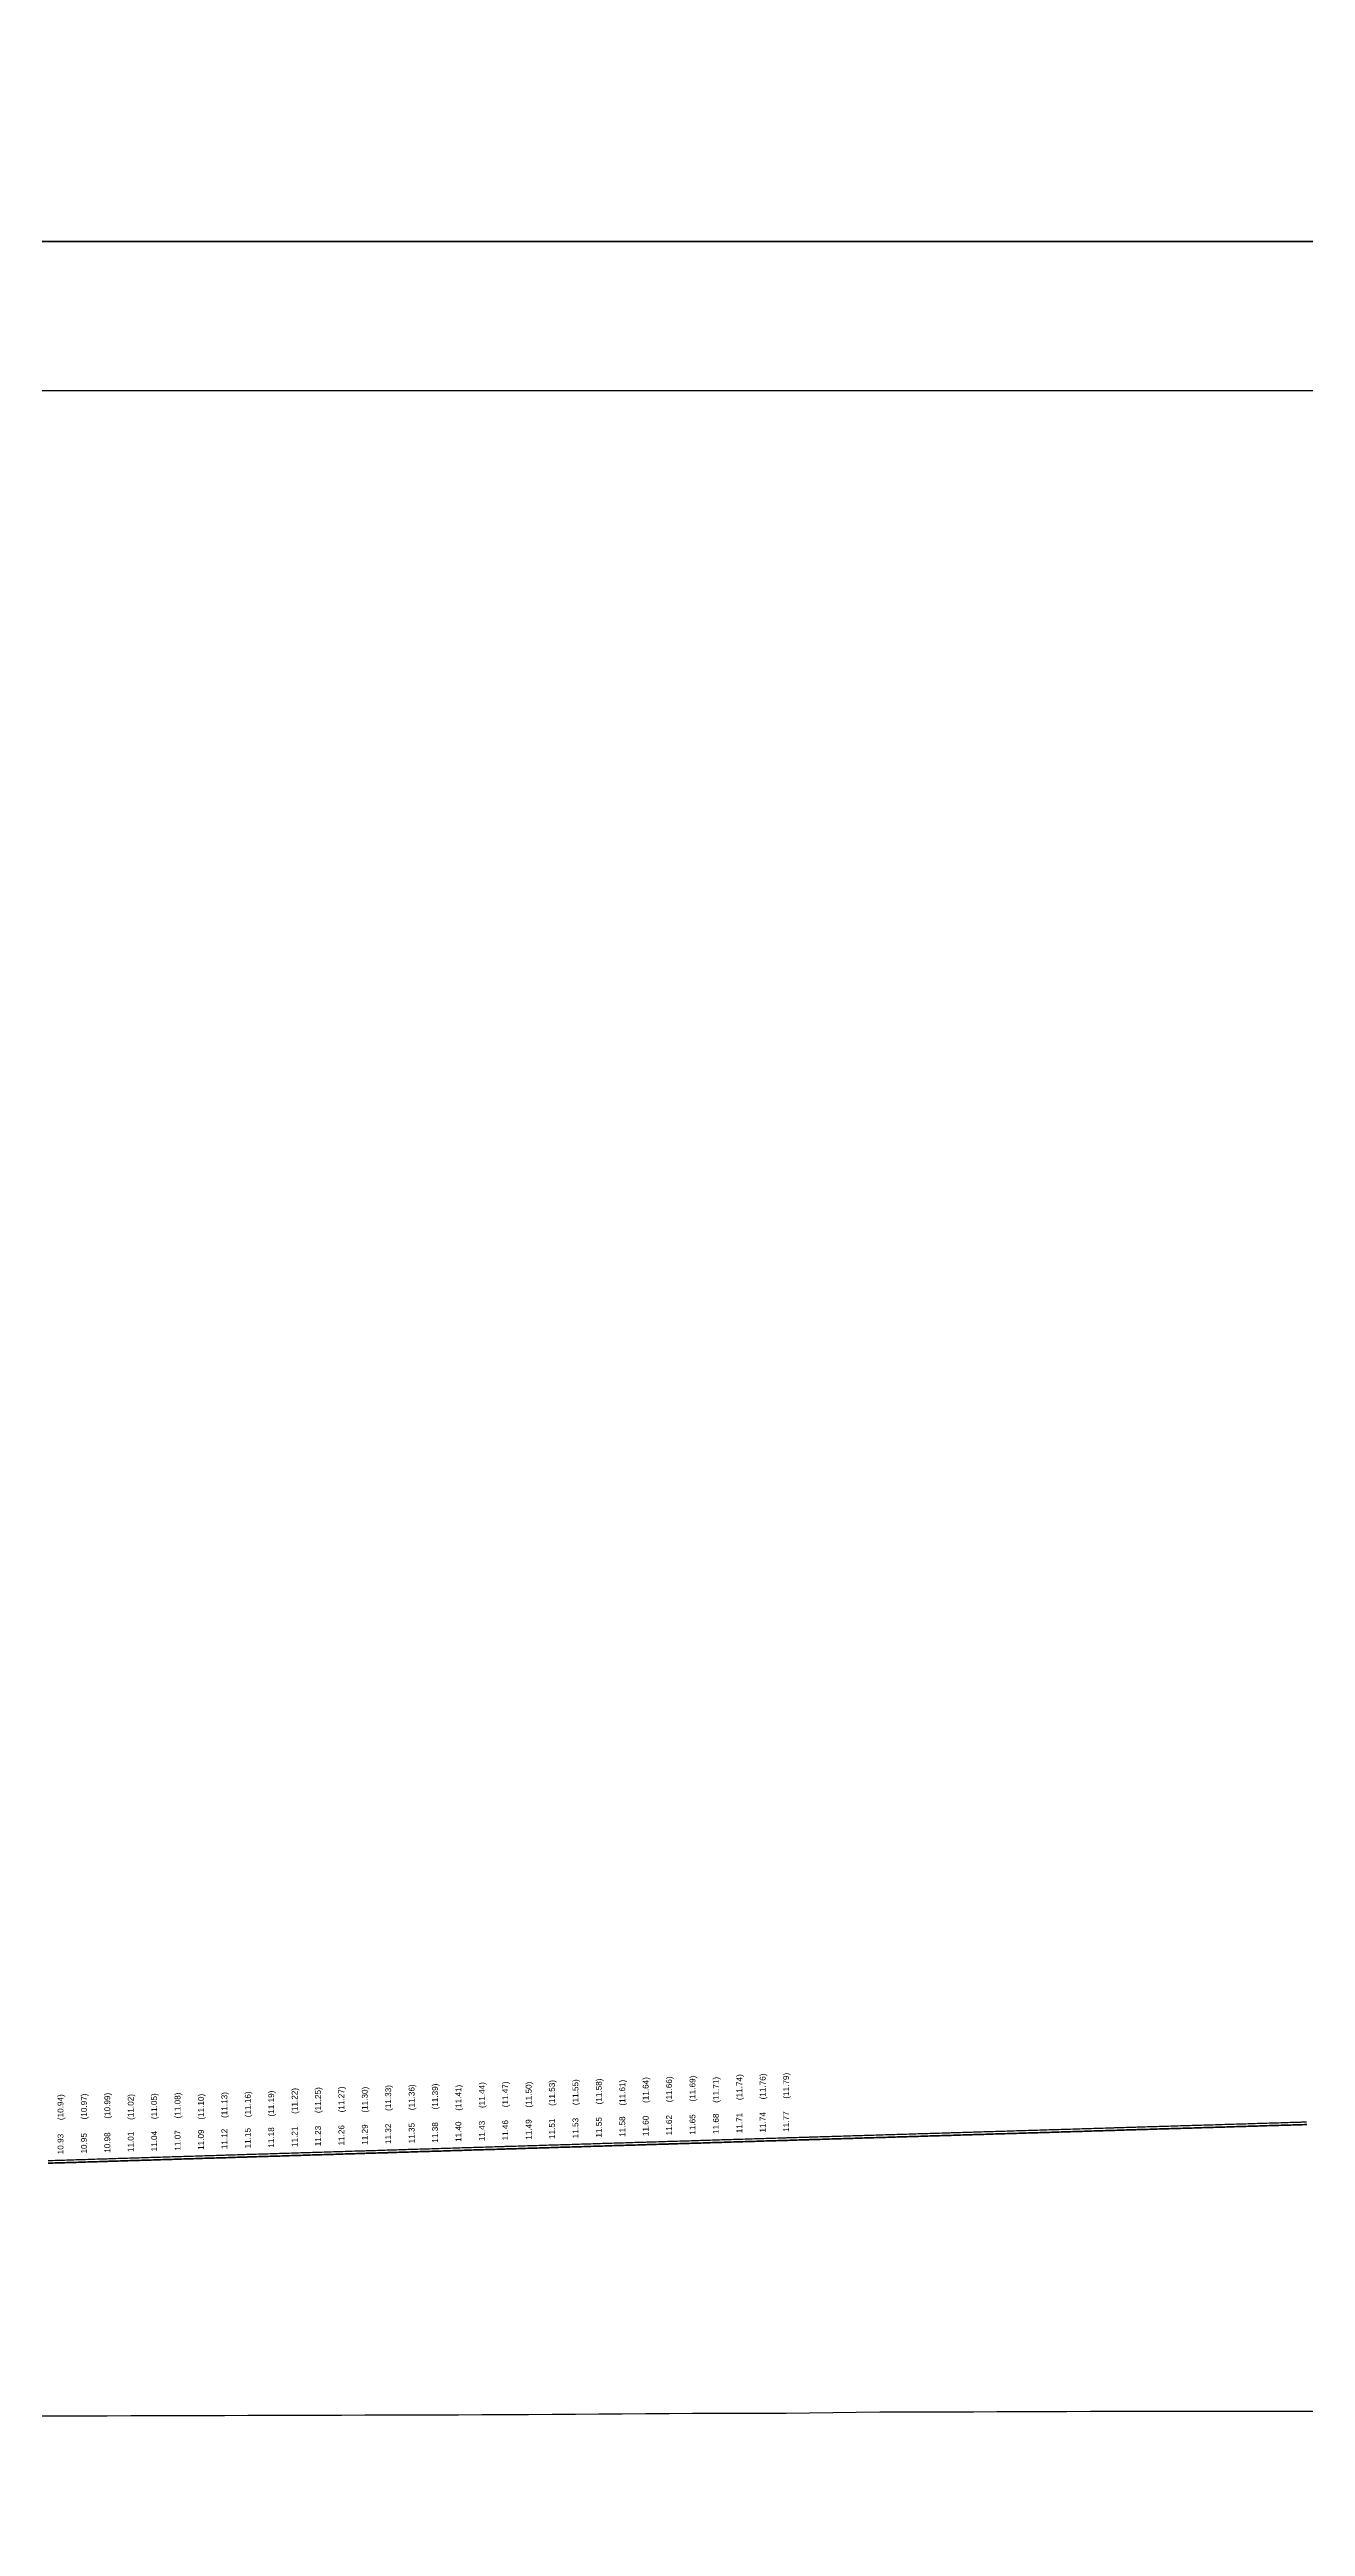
# Model space of a CAD drawing. Header units: millimetres. Extents: x 0 to 285450075, y -3000605 to 8125189010.
# Drawn here: x 6692940 to 6746598, y -115 to 105710 of the extents above; entities that cross this region are included whole.
import ezdxf
from ezdxf import colors
from ezdxf.entities.mleader import LeaderData, LeaderLine
from ezdxf.enums import TextEntityAlignment as Align
from ezdxf.math import Vec2, Vec3

# ---------------------------------------------------------------- set-up
doc = ezdxf.new("R2010")
doc.units = ezdxf.units.MM
for name, color, linetype, lineweight in [('1-Бетон', 106, 'Continuous', 35), ('ИС_Выноска', 3, 'Continuous', 18), ('ИС_Выноски', 3, 'Continuous', 18), ('ИС_Основная', 7, 'Continuous', 35)]:
    doc.layers.add(name, color=color, linetype=linetype, lineweight=lineweight)
for name, color, linetype in [('Красный профиль', 1, 'Continuous'), ('Рабочие отметки', 7, 'Continuous'), ('Рабочие отметки доп.', 7, 'Continuous'), ('Черный профиль', 3, 'Continuous')]:
    doc.layers.add(name, color=color, linetype=linetype)
doc.styles.add('0', font='isocpeur.ttf', dxfattribs={"width": 0.8, "oblique": 15})
doc.styles.get("Standard").update_dxf_attribs({"font": 'arial.ttf'})

# ---------------------------------------------------------------- blocks, each defined once
blk = doc.blocks.new('_None')

msp = doc.modelspace()

# ---------------------------------------------------------------- linework, layer by layer
at = {"color": 1}
msp.add_lwpolyline([(6546658.009, 91146.6249), (7115680.6605, 91146.6249), (7115680.6605, -72566.6945), (6546658.009, -72566.6945)], close=True, dxfattribs=at)
msp.add_lwpolyline([(6546658.009, 91146.6249), (7115680.6605, 91146.6249), (7115680.6605, -72566.6945), (6546658.009, -72566.6945)], close=True, dxfattribs=at)
at = {"layer": '1-Бетон', "color": 6}
msp.add_lwpolyline([(6532385.7521, 97510.8397), (7457736.6859, 97510.8397), (7457736.6859, -105940.3832), (6532385.7521, -105940.3832)], close=True, dxfattribs=at)
at = {"layer": 'ИС_Основная', "flags": 128}
msp.add_lwpolyline([(6692879.4119, 15404.522), (6692979.362, 15407.6411), (6693079.3121, 15410.7599), (6693179.2621, 15413.8786), (6693279.2122, 15416.9972), (6693379.1623, 15420.1155), (6693412.1958, 15421.1461), (6693479.1123, 15423.2337), (6693579.0625, 15426.3517), (6693679.0125, 15429.4695), (6693778.9626, 15432.5872), (6693878.9127, 15435.7047), (6693978.8628, 15438.822), (6694078.8129, 15441.9391), (6694178.7629, 15445.056), (6694278.713, 15448.1728), (6694378.6631, 15451.2894), (6694412.1938, 15452.3349), (6694478.6131, 15454.4059), (6694578.5633, 15457.5221), (6694678.5133, 15460.6382), (6694778.4634, 15463.7541), (6694878.4135, 15466.8698), (6694978.3636, 15469.9854), (6695078.3137, 15473.1008), (6695178.2637, 15476.216), (6695278.2138, 15479.331), (6695378.1639, 15482.4458), (6695412.1918, 15483.5063), (6695478.1139, 15485.5605), (6695578.0641, 15488.675), (6695678.0141, 15491.7894), (6695777.9642, 15494.9035), (6695877.9143, 15498.0175), (6695977.8644, 15501.1313), (6696077.8144, 15504.2449), (6696177.7645, 15507.3584), (6696277.7146, 15510.4717), (6696377.6647, 15513.5848), (6696412.1898, 15514.6601), (6696477.6147, 15516.6977), (6696577.5648, 15519.8105), (6696677.5149, 15522.9231), (6696777.465, 15526.0355), (6696877.4151, 15529.1477), (6696977.3652, 15532.2598), (6697077.3152, 15535.3716), (6697177.2653, 15538.4834), (6697277.2154, 15541.5949), (6697377.1655, 15544.7062), (6697412.1877, 15545.7964), (6697477.1155, 15547.8174), (6697577.0656, 15550.9284), (6697677.0157, 15554.0393), (6697776.9658, 15557.1499), (6697876.9159, 15560.2604), (6697976.866, 15563.3707), (6698076.816, 15566.4809), (6698176.7661, 15569.5908), (6698276.7162, 15572.7006), (6698376.6663, 15575.8102), (6698412.1857, 15576.9152), (6698476.6163, 15578.9197), (6698576.5664, 15582.0289), (6698676.5165, 15585.138), (6698776.4666, 15588.2469), (6698876.4167, 15591.3556), (6698976.3668, 15594.4642), (6699076.3168, 15597.5726), (6699176.2669, 15600.6808), (6699276.217, 15603.7888), (6699376.1671, 15606.8967), (6699412.1837, 15608.0166), (6699476.1171, 15610.0044), (6699576.0672, 15613.1119), (6699676.0173, 15616.2192), (6699775.9674, 15619.3264), (6699875.9175, 15622.4334), (6699975.8676, 15625.5402), (6700075.8176, 15628.6468), (6700175.7677, 15631.7533), (6700275.7178, 15634.8596), (6700375.6679, 15637.9657), (6700412.1817, 15639.1004), (6700475.6179, 15641.0716), (6700575.568, 15644.1774), (6700675.5181, 15647.283), (6700775.4682, 15650.3884), (6700875.4183, 15653.4937), (6700975.3683, 15656.5987), (6701075.3184, 15659.7036), (6701175.2685, 15662.8083), (6701275.2186, 15665.9129), (6701375.1687, 15669.0172), (6701412.1797, 15670.1667), (6701475.1187, 15672.1214), (6701575.0688, 15675.2254), (6701675.0189, 15678.3293), (6701774.969, 15681.4329), (6701874.9191, 15684.5364), (6701974.8691, 15687.6398), (6702074.8192, 15690.7429), (6702174.7693, 15693.8459), (6702274.7194, 15696.9487), (6702374.6695, 15700.0513), (6702412.1777, 15701.2155), (6702474.6195, 15703.1537), (6702574.5696, 15706.256), (6702674.5197, 15709.3581), (6702774.4698, 15712.46), (6702874.4199, 15715.5617), (6702974.3699, 15718.6633), (6703074.32, 15721.7647), (6703174.2701, 15724.8659), (6703274.2202, 15727.967), (6703374.1703, 15731.0678), (6703412.1757, 15732.2469), (6703474.1203, 15734.1685), (6703574.0704, 15737.269), (6703674.0205, 15740.3694), (6703773.9706, 15743.4696), (6703873.9207, 15746.5695), (6703973.8707, 15749.6694), (6704073.8208, 15752.769), (6704173.7709, 15755.8685), (6704273.721, 15758.9678), (6704373.671, 15762.0669), (6704412.1737, 15763.2607), (6704473.6211, 15765.1658), (6704573.5712, 15768.2646), (6704673.5213, 15771.3632), (6704773.4714, 15774.4616), (6704873.4214, 15777.5599), (6704973.3715, 15780.6579), (6705073.3216, 15783.7558), (6705173.2717, 15786.8536), (6705273.2218, 15789.9511), (6705373.1718, 15793.0485), (6705412.1717, 15794.257), (6705473.1219, 15796.1457), (6705573.072, 15799.2427), (6705673.0221, 15802.3396), (6705772.9722, 15805.4362), (6705872.9222, 15808.5327), (6705972.8723, 15811.629), (6706072.8224, 15814.7252), (6706172.7725, 15817.8212), (6706272.7226, 15820.917), (6706372.6726, 15824.0126), (6706412.1697, 15825.2358), (6706472.6227, 15827.108), (6706572.5728, 15830.2033), (6706672.5229, 15833.2984), (6706772.473, 15836.3933), (6706872.423, 15839.4881), (6706972.3731, 15842.5827), (6707072.3232, 15845.6771), (6707172.2733, 15848.7713), (6707272.2234, 15851.8653), (6707372.1734, 15854.9592), (6707412.1677, 15856.1971), (6707472.1235, 15858.0529), (6707572.0736, 15861.1464), (6707672.0237, 15864.2398), (6707771.9738, 15867.333), (6707871.9238, 15870.426), (6707971.8739, 15873.5188), (6708071.824, 15876.6114), (6708171.7741, 15879.7039), (6708271.7241, 15882.7962), (6708371.6742, 15885.8883), (6708412.1656, 15887.141), (6708471.6243, 15888.9803), (6708571.5744, 15892.0721), (6708671.5245, 15895.1637), (6708771.4745, 15898.2551), (6708871.4246, 15901.3464), (6708971.3747, 15904.4374), (6709071.3248, 15907.5283), (6709171.2749, 15910.6191), (6709271.2249, 15913.7096), (6709371.175, 15916.8), (6709412.1636, 15918.0673), (6709471.1251, 15919.8902), (6709571.0752, 15922.9802), (6709671.0253, 15926.0701), (6709770.9753, 15929.1598), (6709870.9254, 15932.2493), (6709970.8755, 15935.3386), (6710070.8256, 15938.4278), (6710170.7757, 15941.5167), (6710270.7257, 15944.6055), (6710370.6758, 15947.6942), (6710412.1616, 15948.9761), (6710470.6259, 15950.7826), (6710570.576, 15953.8709), (6710670.5261, 15956.959), (6710770.4761, 15960.0469), (6710870.4262, 15963.1347), (6710970.3763, 15966.2223), (6711070.3264, 15969.3097), (6711170.2765, 15972.3969), (6711270.2265, 15975.484), (6711370.1766, 15978.5709), (6711412.1596, 15979.8674), (6711470.1267, 15981.6576), (6711570.0768, 15984.7441), (6711670.0269, 15987.8305), (6711769.9769, 15990.9166), (6711869.927, 15994.0026), (6711969.8771, 15997.0885), (6712069.8272, 16000.1741), (6712169.7773, 16003.2596), (6712269.7273, 16006.3449), (6712369.6774, 16009.4301), (6712412.1576, 16010.7412), (6712469.6274, 16012.515), (6712569.5776, 16015.5998), (6712669.5276, 16018.6844), (6712769.4777, 16021.7688), (6712869.4278, 16024.8531), (6712969.3779, 16027.9372), (6713069.328, 16031.0211), (6713169.278, 16034.1048), (6713269.2281, 16037.1884), (6713369.1782, 16040.2718), (6713412.1556, 16041.5975), (6713469.1282, 16043.355), (6713569.0784, 16046.438), (6713669.0284, 16049.5209), (6713768.9785, 16052.6036), (6713868.9286, 16055.6861), (6713968.8787, 16058.7684), (6714068.8288, 16061.8506), (6714168.7788, 16064.9326), (6714268.7289, 16068.0144), (6714368.679, 16071.096), (6714412.1536, 16072.4364), (6714468.629, 16074.1775), (6714568.5792, 16077.2588), (6714668.5292, 16080.3399), (6714768.4793, 16083.4208), (6714868.4294, 16086.5016), (6714968.3795, 16089.5822), (6715068.3296, 16092.6626), (6715168.2796, 16095.7428), (6715268.2297, 16098.8229), (6715368.1798, 16101.9028), (6715412.1516, 16103.2577), (6715468.1298, 16104.9825), (6715568.08, 16108.062), (6715668.03, 16111.1414), (6715767.9801, 16114.2206), (6715867.9302, 16117.2996), (6715967.8803, 16120.3784), (6716067.8304, 16123.4571), (6716167.7804, 16126.5356), (6716267.7305, 16129.6139), (6716367.6806, 16132.692), (6716412.1496, 16134.0615), (6716467.6306, 16135.77), (6716567.5807, 16138.8478), (6716667.5308, 16141.9254), (6716767.4809, 16145.0028), (6716867.431, 16148.0801), (6716967.3811, 16151.1572), (6717067.3311, 16154.2341), (6717167.2812, 16157.3109), (6717267.2313, 16160.3874), (6717367.1814, 16163.4638), (6717412.1476, 16164.8478), (6717467.1314, 16166.54), (6717567.0815, 16169.6161), (6717667.0316, 16172.6919), (6717766.9817, 16175.7676), (6717866.9318, 16178.8432), (6717966.8819, 16181.9185), (6718066.8319, 16184.9937), (6718166.782, 16188.0687), (6718266.7321, 16191.1435), (6718366.6822, 16194.2181), (6718412.1456, 16195.6166), (6718466.6322, 16197.2926), (6718566.5823, 16200.3669), (6718666.5324, 16203.441), (6718766.4825, 16206.5149), (6718866.4326, 16209.5887), (6718966.3827, 16212.6623), (6719066.3327, 16215.7357), (6719166.2828, 16218.809), (6719266.2329, 16221.882), (6719366.183, 16224.9549), (6719412.1435, 16226.3679), (6719466.133, 16228.0277), (6719566.0831, 16231.1002), (6719666.0332, 16234.1726), (6719765.9833, 16237.2448), (6719865.9334, 16240.3168), (6719965.8835, 16243.3886), (6720065.8335, 16246.4603), (6720165.7836, 16249.5318), (6720265.7337, 16252.6031), (6720365.6838, 16255.6743), (6720412.1415, 16257.1017), (6720465.6338, 16258.7452), (6720565.5839, 16261.816), (6720665.534, 16264.8867), (6720765.4841, 16267.9571), (6720865.4342, 16271.0274), (6720965.3842, 16274.0975), (6721065.3343, 16277.1674), (6721165.2844, 16280.2371), (6721265.2345, 16283.3067), (6721365.1846, 16286.3761), (6721412.1395, 16287.818), (6721465.1346, 16289.4453), (6721565.0847, 16292.5144), (6721665.0348, 16295.5833), (6721764.9849, 16298.652), (6721864.935, 16301.7205), (6721964.885, 16304.7888), (6722064.8351, 16307.857), (6722164.7852, 16310.925), (6722264.7353, 16313.9928), (6722364.6854, 16317.0605), (6722412.1375, 16318.5168), (6722464.6354, 16320.128), (6722564.5855, 16323.1953), (6722664.5356, 16326.2624), (6722764.4857, 16329.3293), (6722864.4358, 16332.3961), (6722964.3858, 16335.4627), (6723064.3359, 16338.5291), (6723164.286, 16341.5954), (6723264.2361, 16344.6615), (6723364.1862, 16347.7274), (6723412.1355, 16349.1981), (6723464.1362, 16350.7931), (6723564.0863, 16353.8586), (6723664.0364, 16356.924), (6723763.9865, 16359.9892), (6723863.9366, 16363.0543), (6723963.8866, 16366.1191), (6724063.8367, 16369.1838), (6724163.7868, 16372.2483), (6724263.7369, 16375.3126), (6724363.687, 16378.3768), (6724412.1335, 16379.8619), (6724463.637, 16381.4407), (6724563.5871, 16384.5046), (6724663.5372, 16387.5682), (6724763.4873, 16390.6316), (6724863.4373, 16393.6949), (6724963.3874, 16396.758), (6725063.3375, 16399.8209), (6725163.2876, 16402.8837), (6725263.2377, 16405.9463), (6725363.1877, 16409.0087), (6725412.1315, 16410.5082), (6725463.1378, 16412.0709), (6725563.0879, 16415.133), (6725663.038, 16418.1949), (6725762.9881, 16421.2566), (6725862.9381, 16424.3181), (6725962.8882, 16427.3794), (6726062.8383, 16430.4406), (6726162.7884, 16433.5016), (6726262.7385, 16436.5625), (6726362.6885, 16439.6231), (6726412.1295, 16441.137), (6726462.6386, 16442.6836), (6726562.5887, 16445.7439), (6726662.5388, 16448.804), (6726762.4889, 16451.864), (6726862.4389, 16454.9238), (6726962.389, 16457.9834), (6727062.3391, 16461.0428), (6727162.2892, 16464.1021), (6727262.2393, 16467.1612), (6727362.1893, 16470.2201), (6727412.1275, 16471.7483), (6727462.1394, 16473.2788), (6727562.0895, 16476.3374), (6727662.0396, 16479.3957), (6727761.9897, 16482.454), (6727861.9397, 16485.512), (6727961.8898, 16488.5698), (6728061.8399, 16491.6275), (6728161.79, 16494.685), (6728261.7401, 16497.7424), (6728361.6901, 16500.7995), (6728412.1255, 16502.3421), (6728461.6402, 16503.8565), (6728561.5903, 16506.9133), (6728661.5404, 16509.97), (6728761.4904, 16513.0264), (6728861.4405, 16516.0827), (6728961.3906, 16519.1388), (6729061.3407, 16522.1948), (6729161.2908, 16525.2505), (6729261.2408, 16528.3061), (6729361.1909, 16531.3615), (6729412.1235, 16532.9184), (6729461.141, 16534.4167), (6729561.0911, 16537.4718), (6729661.0412, 16540.5267), (6729760.9912, 16543.5814), (6729860.9413, 16546.6359), (6729960.8914, 16549.6903), (6730060.8415, 16552.7445), (6730160.7916, 16555.7985), (6730260.7416, 16558.8523), (6730360.6917, 16561.906), (6730412.1214, 16563.4772), (6730460.6417, 16564.9595), (6730560.5919, 16568.0128), (6730660.542, 16571.066), (6730760.492, 16574.1189), (6730860.4421, 16577.1717), (6730960.3922, 16580.2243), (6731060.3423, 16583.2768), (6731160.2924, 16586.329), (6731260.2424, 16589.3811), (6731360.1925, 16592.433), (6731412.1194, 16594.0185), (6731460.1425, 16595.4848), (6731560.0927, 16598.5363), (6731660.0428, 16601.5877), (6731759.9928, 16604.6389), (6731859.9429, 16607.69), (6731959.893, 16610.7408), (6732059.8431, 16613.7915), (6732159.7932, 16616.8421), (6732259.7432, 16619.8924), (6732359.6933, 16622.9426), (6732412.1174, 16624.5423), (6732459.6433, 16625.9925), (6732559.5935, 16629.0424), (6732659.5435, 16632.092), (6732759.4936, 16635.1415), (6732859.4437, 16638.1908), (6732959.3938, 16641.2399), (6733059.3439, 16644.2888), (6733159.2939, 16647.3376), (6733259.244, 16650.3862), (6733359.1941, 16653.4346), (6733412.1154, 16655.0486), (6733459.1441, 16656.4828), (6733559.0943, 16659.5309), (6733659.0443, 16662.5788), (6733758.9944, 16665.6265), (6733858.9445, 16668.6741), (6733958.8946, 16671.7214), (6734058.8447, 16674.7686), (6734158.7947, 16677.8157), (6734258.7448, 16680.8625), (6734358.6949, 16683.9092), (6734412.1134, 16685.5374), (6734458.6449, 16686.9557), (6734558.5951, 16690.002), (6734658.5451, 16693.0481), (6734758.4952, 16696.0941), (6734858.4453, 16699.1399), (6734958.3954, 16702.1855), (6735058.3455, 16705.231), (6735158.2955, 16708.2762), (6735258.2456, 16711.3213), (6735358.1957, 16714.3662), (6735412.1114, 16716.0087), (6735458.1457, 16717.411), (6735558.0959, 16720.4556), (6735658.0459, 16723.5), (6735757.996, 16726.5442), (6735857.9461, 16729.5882), (6735957.8962, 16732.6321), (6736057.8463, 16735.6758), (6736157.7963, 16738.7193), (6736257.7464, 16741.7627), (6736357.6965, 16744.8058), (6736412.1094, 16746.4625), (6736457.6465, 16747.8488), (6736557.5967, 16750.8917), (6736657.5467, 16753.9343), (6736757.4968, 16756.9768), (6736857.4469, 16760.0191), (6736957.397, 16763.0612), (6737057.347, 16766.1032), (6737157.2971, 16769.1449), (6737257.2472, 16772.1865), (6737357.1973, 16775.228), (6737412.1074, 16776.8988), (6737457.1473, 16778.2692), (6737557.0974, 16781.3103), (6737657.0475, 16784.3512), (6737756.9976, 16787.3919), (6737856.9477, 16790.4325), (6737956.8978, 16793.4728), (6738056.8478, 16796.513), (6738156.7979, 16799.5531), (6738256.748, 16802.5929), (6738356.6981, 16805.6326), (6738412.1054, 16807.3176), (6738456.6481, 16808.6721), (6738556.5982, 16811.7114), (6738656.5483, 16814.7506), (6738756.4984, 16817.7895), (6738856.4485, 16820.8283), (6738956.3986, 16823.867), (6739056.3486, 16826.9054), (6739156.2987, 16829.9437), (6739256.2488, 16832.9818), (6739356.1989, 16836.0197), (6739412.1034, 16837.7188), (6739456.1489, 16839.0575), (6739556.099, 16842.0951), (6739656.0491, 16845.1325), (6739755.9992, 16848.1697), (6739855.9493, 16851.2068), (6739955.8994, 16854.2436), (6740055.8494, 16857.2803), (6740155.7995, 16860.3169), (6740255.7496, 16863.3532), (6740355.6997, 16866.3894), (6740412.1014, 16868.1026), (6740455.6497, 16869.4254), (6740555.5998, 16872.4612), (6740655.5499, 16875.4969), (6740755.5, 16878.5324), (6740855.4501, 16881.5677), (6740955.4001, 16884.6028), (6741055.3502, 16887.6378), (6741155.3003, 16890.6725), (6741255.2504, 16893.7071), (6741355.2005, 16896.7416), (6741412.0993, 16898.4689), (6741455.1505, 16899.7758), (6741555.1006, 16902.8099), (6741655.0507, 16905.8438), (6741755.0008, 16908.8776), (6741854.9509, 16911.9111), (6741954.9009, 16914.9445), (6742054.851, 16917.9777), (6742154.8011, 16921.0107), (6742254.7512, 16924.0436), (6742354.7013, 16927.0763), (6742412.0973, 16928.8177), (6742454.6513, 16930.1088), (6742554.6014, 16933.1411), (6742654.5515, 16936.1733), (6742754.5016, 16939.2053), (6742854.4517, 16942.2371), (6742954.4017, 16945.2687), (6743054.3518, 16948.3002), (6743154.3019, 16951.3314), (6743254.252, 16954.3625), (6743354.2021, 16957.3935), (6743412.0953, 16959.149), (6743454.1521, 16960.4242), (6743554.1022, 16963.4548), (6743654.0523, 16966.4852), (6743754.0024, 16969.5155), (6743853.9525, 16972.5455), (6743953.9025, 16975.5754), (6744053.8526, 16978.6051), (6744153.8027, 16981.6347), (6744253.7528, 16984.664), (6744353.7029, 16987.6932), (6744412.0933, 16989.4628), (6744453.6529, 16990.7222), (6744553.603, 16993.7511), (6744653.5531, 16996.7797), (6744753.5032, 16999.8082), (6744853.4532, 17002.8365), (6744953.4033, 17005.8647), (6745053.3534, 17008.8926), (6745153.3035, 17011.9204), (6745253.2536, 17014.948), (6745353.2036, 17017.9755), (6745412.0913, 17019.7591), (6745453.1537, 17021.0027), (6745553.1038, 17024.0298), (6745653.0539, 17027.0567), (6745753.004, 17030.0835), (6745852.954, 17033.11), (6745952.9041, 17036.1364), (6746052.8542, 17039.1626), (6746152.8043, 17042.1887), (6746252.7544, 17045.2145), (6746352.7044, 17048.2402), (6746412.0893, 17050.0378), (6746452.6545, 17051.2657), (6746552.6046, 17054.2911), (6746652.5547, 17057.3162)], dxfattribs=at)
at = {"layer": 'Красный профиль', "linetype": 'Continuous', "flags": 128}
msp.add_lwpolyline([(6692875.8247, 15519.466), (6692975.775, 15522.5851), (6693075.7253, 15525.704), (6693175.6756, 15528.8227), (6693275.6259, 15531.9412), (6693375.5762, 15535.0596), (6693408.6098, 15536.0902), (6693475.5264, 15538.1778), (6693575.4767, 15541.2958), (6693675.427, 15544.4136), (6693775.3773, 15547.5313), (6693875.3276, 15550.6488), (6693975.2778, 15553.7661), (6694075.2281, 15556.8832), (6694175.1784, 15560.0002), (6694275.1287, 15563.1169), (6694375.079, 15566.2336), (6694408.6098, 15567.2791), (6694475.0292, 15569.35), (6694574.9795, 15572.4663), (6694674.9298, 15575.5823), (6694774.8801, 15578.6983), (6694874.8304, 15581.814), (6694974.7806, 15584.9295), (6695074.7309, 15588.0449), (6695174.6812, 15591.1601), (6695274.6315, 15594.2752), (6695374.5818, 15597.39), (6695408.6098, 15598.4505), (6695474.532, 15600.5047), (6695574.4823, 15603.6192), (6695674.4326, 15606.7336), (6695774.3829, 15609.8477), (6695874.3332, 15612.9617), (6695974.2834, 15616.0755), (6696074.2337, 15619.1892), (6696174.184, 15622.3026), (6696274.1343, 15625.4159), (6696374.0846, 15628.529), (6696408.6098, 15629.6043), (6696474.0348, 15631.642), (6696573.9851, 15634.7547), (6696673.9354, 15637.8673), (6696773.8857, 15640.9798), (6696873.836, 15644.092), (6696973.7862, 15647.2041), (6697073.7365, 15650.3159), (6697173.6868, 15653.4277), (6697273.6371, 15656.5392), (6697373.5874, 15659.6506), (6697408.6098, 15660.7407), (6697473.5376, 15662.7618), (6697573.4879, 15665.8728), (6697673.4382, 15668.9836), (6697773.3885, 15672.0943), (6697873.3388, 15675.2048), (6697973.289, 15678.3151), (6698073.2393, 15681.4252), (6698173.1896, 15684.5352), (6698273.1399, 15687.645), (6698373.0902, 15690.7546), (6698408.6098, 15691.8596), (6698473.0405, 15693.864), (6698572.9907, 15696.9733), (6698672.941, 15700.0824), (6698772.8913, 15703.1913), (6698872.8416, 15706.3001), (6698972.7919, 15709.4086), (6699072.7421, 15712.517), (6699172.6924, 15715.6252), (6699272.6427, 15718.7333), (6699372.593, 15721.8412), (6699408.6098, 15722.961), (6699472.5433, 15724.9488), (6699572.4935, 15728.0564), (6699672.4438, 15731.1637), (6699772.3941, 15734.2709), (6699872.3444, 15737.3779), (6699972.2947, 15740.4847), (6700072.2449, 15743.5913), (6700172.1952, 15746.6978), (6700272.1455, 15749.8041), (6700372.0958, 15752.9102), (6700408.6098, 15754.0449), (6700472.0461, 15756.0162), (6700571.9963, 15759.1219), (6700671.9466, 15762.2275), (6700771.8969, 15765.333), (6700871.8472, 15768.4382), (6700971.7975, 15771.5433), (6701071.7477, 15774.6482), (6701171.698, 15777.7529), (6701271.6483, 15780.8574), (6701371.5986, 15783.9618), (6701408.6098, 15785.1113), (6701471.5489, 15787.066), (6701571.4991, 15790.17), (6701671.4494, 15793.2739), (6701771.3997, 15796.3775), (6701871.35, 15799.481), (6701971.3003, 15802.5844), (6702071.2505, 15805.6875), (6702171.2008, 15808.7905), (6702271.1511, 15811.8933), (6702371.1014, 15814.9959), (6702408.6098, 15816.1602), (6702471.0517, 15818.0984), (6702571.0019, 15821.2006), (6702670.9522, 15824.3027), (6702770.9025, 15827.4046), (6702870.8528, 15830.5064), (6702970.8031, 15833.608), (6703070.7533, 15836.7094), (6703170.7036, 15839.8106), (6703270.6539, 15842.9116), (6703370.6042, 15846.0125), (6703408.6098, 15847.1916), (6703470.5545, 15849.1132), (6703570.5048, 15852.2137), (6703670.455, 15855.3141), (6703770.4053, 15858.4143), (6703870.3556, 15861.5143), (6703970.3059, 15864.6141), (6704070.2562, 15867.7138), (6704170.2064, 15870.8132), (6704270.1567, 15873.9125), (6704370.107, 15877.0117), (6704408.6098, 15878.2055), (6704470.0573, 15880.1106), (6704570.0076, 15883.2094), (6704669.9578, 15886.308), (6704769.9081, 15889.4064), (6704869.8584, 15892.5047), (6704969.8087, 15895.6027), (6705069.759, 15898.7006), (6705169.7092, 15901.7984), (6705269.6595, 15904.8959), (6705369.6098, 15907.9933), (6705408.6098, 15909.2018), (6705469.5601, 15911.0905), (6705569.5104, 15914.1875), (6705669.4606, 15917.2844), (6705769.4109, 15920.3811), (6705869.3612, 15923.4776), (6705969.3115, 15926.5739), (6706069.2618, 15929.6701), (6706169.212, 15932.766), (6706269.1623, 15935.8618), (6706369.1126, 15938.9575), (6706408.6098, 15940.1807), (6706469.0629, 15942.0529), (6706569.0132, 15945.1482), (6706668.9634, 15948.2433), (6706768.9137, 15951.3382), (6706868.864, 15954.433), (6706968.8143, 15957.5276), (6707068.7646, 15960.622), (6707168.7148, 15963.7162), (6707268.6651, 15966.8103), (6707368.6154, 15969.9042), (6707408.6098, 15971.1421), (6707468.5657, 15972.9979), (6707568.516, 15976.0914), (6707668.4662, 15979.1847), (6707768.4165, 15982.2779), (6707868.3668, 15985.3709), (6707968.3171, 15988.4638), (6708068.2674, 15991.5564), (6708168.2176, 15994.6489), (6708268.1679, 15997.7412), (6708368.1182, 16000.8334), (6708408.6098, 16002.086), (6708468.0685, 16003.9253), (6708568.0188, 16007.0171), (6708667.969, 16010.1087), (6708767.9193, 16013.2001), (6708867.8696, 16016.2914), (6708967.8199, 16019.3825), (6709067.7702, 16022.4734), (6709167.7205, 16025.5641), (6709267.6707, 16028.6547), (6709367.621, 16031.7451), (6709408.6098, 16033.0124), (6709467.5713, 16034.8353), (6709567.5216, 16037.9253), (6709667.4719, 16041.0152), (6709767.4221, 16044.1049), (6709867.3724, 16047.1944), (6709967.3227, 16050.2837), (6710067.273, 16053.3729), (6710167.2233, 16056.4619), (6710267.1735, 16059.5507), (6710367.1238, 16062.6393), (6710408.6098, 16063.9212), (6710467.0741, 16065.7278), (6710567.0244, 16068.816), (6710666.9747, 16071.9042), (6710766.9249, 16074.9921), (6710866.8752, 16078.0799), (6710966.8255, 16081.1674), (6711066.7758, 16084.2549), (6711166.7261, 16087.3421), (6711266.6763, 16090.4292), (6711366.6266, 16093.516), (6711408.6098, 16094.8126), (6711466.5769, 16096.6028), (6711566.5272, 16099.6893), (6711666.4775, 16102.7757), (6711766.4277, 16105.8619), (6711866.378, 16108.9479), (6711966.3283, 16112.0337), (6712066.2786, 16115.1194), (6712166.2289, 16118.2049), (6712266.1791, 16121.2902), (6712366.1294, 16124.3753), (6712408.6098, 16125.6865), (6712466.0797, 16127.4603), (6712566.03, 16130.5451), (6712665.9803, 16133.6297), (6712765.9305, 16136.7141), (6712865.8808, 16139.7984), (6712965.8311, 16142.8825), (6713065.7814, 16145.9664), (6713165.7317, 16149.0501), (6713265.6819, 16152.1337), (6713365.6322, 16155.2171), (6713408.6098, 16156.5429), (6713465.5825, 16158.3003), (6713565.5328, 16161.3834), (6713665.4831, 16164.4662), (6713765.4333, 16167.5489), (6713865.3836, 16170.6314), (6713965.3339, 16173.7138), (6714065.2842, 16176.7959), (6714165.2345, 16179.8779), (6714265.1848, 16182.9597), (6714365.135, 16186.0414), (6714408.6098, 16187.3817), (6714465.0853, 16189.1229), (6714565.0356, 16192.2042), (6714664.9859, 16195.2853), (6714764.9362, 16198.3662), (6714864.8864, 16201.447), (6714964.8367, 16204.5276), (6715064.787, 16207.608), (6715164.7373, 16210.6882), (6715264.6876, 16213.7683), (6715364.6378, 16216.8482), (6715408.6098, 16218.2031), (6715464.5881, 16219.9279), (6715564.5384, 16223.0075), (6715664.4887, 16226.0868), (6715764.439, 16229.166), (6715864.3892, 16232.2451), (6715964.3395, 16235.3239), (6716064.2898, 16238.4026), (6716164.2401, 16241.4811), (6716264.1904, 16244.5594), (6716364.1406, 16247.6375), (6716408.6098, 16249.007), (6716464.0909, 16250.7155), (6716564.0412, 16253.7933), (6716663.9915, 16256.8709), (6716763.9418, 16259.9484), (6716863.892, 16263.0256), (6716963.8423, 16266.1027), (6717063.7926, 16269.1797), (6717163.7429, 16272.2564), (6717263.6932, 16275.333), (6717363.6434, 16278.4094), (6717408.6098, 16279.7934), (6717463.5937, 16281.4856), (6717563.544, 16284.5617), (6717663.4943, 16287.6375), (6717763.4446, 16290.7132), (6717863.3948, 16293.7887), (6717963.3451, 16296.8641), (6718063.2954, 16299.9393), (6718163.2457, 16303.0143), (6718263.196, 16306.0891), (6718363.1462, 16309.1637), (6718408.6098, 16310.5622), (6718463.0965, 16312.2382), (6718563.0468, 16315.3125), (6718662.9971, 16318.3866), (6718762.9474, 16321.4606), (6718862.8976, 16324.5344), (6718962.8479, 16327.608), (6719062.7982, 16330.6814), (6719162.7485, 16333.7546), (6719262.6988, 16336.8277), (6719362.6491, 16339.9006), (6719408.6098, 16341.3136), (6719462.5993, 16342.9734), (6719562.5496, 16346.0459), (6719662.4999, 16349.1183), (6719762.4502, 16352.1905), (6719862.4005, 16355.2625), (6719962.3507, 16358.3344), (6720062.301, 16361.406), (6720162.2513, 16364.4775), (6720262.2016, 16367.5489), (6720362.1519, 16370.62), (6720408.6098, 16372.0475), (6720462.1021, 16373.691), (6720562.0524, 16376.7618), (6720662.0027, 16379.8324), (6720761.953, 16382.9029), (6720861.9033, 16385.9732), (6720961.8535, 16389.0433), (6721061.8038, 16392.1132), (6721161.7541, 16395.1829), (6721261.7044, 16398.2525), (6721361.6547, 16401.3219), (6721408.6098, 16402.7638), (6721461.6049, 16404.3912), (6721561.5552, 16407.4602), (6721661.5055, 16410.5291), (6721761.4558, 16413.5978), (6721861.4061, 16416.6663), (6721961.3563, 16419.7347), (6722061.3066, 16422.8029), (6722161.2569, 16425.8709), (6722261.2072, 16428.9387), (6722361.1575, 16432.0064), (6722408.6098, 16433.4627), (6722461.1077, 16435.0738), (6722561.058, 16438.1411), (6722661.0083, 16441.2083), (6722760.9586, 16444.2752), (6722860.9089, 16447.342), (6722960.8591, 16450.4086), (6723060.8094, 16453.4751), (6723160.7597, 16456.5413), (6723260.71, 16459.6074), (6723360.6603, 16462.6733), (6723408.6098, 16464.1441), (6723460.6105, 16465.739), (6723560.5608, 16468.8046), (6723660.5111, 16471.87), (6723760.4614, 16474.9352), (6723860.4117, 16478.0002), (6723960.3619, 16481.0651), (6724060.3122, 16484.1298), (6724160.2625, 16487.1943), (6724260.2128, 16490.2586), (6724360.1631, 16493.3228), (6724408.6098, 16494.8079), (6724460.1134, 16496.3868), (6724560.0636, 16499.4506), (6724660.0139, 16502.5142), (6724759.9642, 16505.5777), (6724859.9145, 16508.6409), (6724959.8648, 16511.7041), (6725059.815, 16514.767), (6725159.7653, 16517.8297), (6725259.7156, 16520.8923), (6725359.6659, 16523.9547), (6725408.6098, 16525.4543), (6725459.6162, 16527.017), (6725559.5664, 16530.079), (6725659.5167, 16533.1409), (6725759.467, 16536.2026), (6725859.4173, 16539.2642), (6725959.3676, 16542.3255), (6726059.3178, 16545.3867), (6726159.2681, 16548.4477), (6726259.2184, 16551.5086), (6726359.1687, 16554.5692), (6726408.6098, 16556.0832), (6726459.119, 16557.6297), (6726559.0692, 16560.69), (6726659.0195, 16563.7502), (6726758.9698, 16566.8101), (6726858.9201, 16569.8699), (6726958.8704, 16572.9295), (6727058.8206, 16575.989), (6727158.7709, 16579.0482), (6727258.7212, 16582.1073), (6727358.6715, 16585.1662), (6727408.6098, 16586.6945), (6727458.6218, 16588.225), (6727558.572, 16591.2836), (6727658.5223, 16594.3419), (6727758.4726, 16597.4002), (6727858.4229, 16600.4582), (6727958.3732, 16603.5161), (6728058.3234, 16606.5738), (6728158.2737, 16609.6313), (6728258.224, 16612.6886), (6728358.1743, 16615.7458), (6728408.6098, 16617.2884), (6728458.1246, 16618.8028), (6728558.0748, 16621.8596), (6728658.0251, 16624.9162), (6728757.9754, 16627.9727), (6728857.9257, 16631.029), (6728957.876, 16634.0851), (6729057.8262, 16637.141), (6729157.7765, 16640.1968), (6729257.7268, 16643.2524), (6729357.6771, 16646.3078), (6729408.6098, 16647.8647), (6729457.6274, 16649.3631), (6729557.5777, 16652.4181), (6729657.5279, 16655.473), (6729757.4782, 16658.5277), (6729857.4285, 16661.5823), (6729957.3788, 16664.6367), (6730057.3291, 16667.6908), (6730157.2793, 16670.7449), (6730257.2296, 16673.7987), (6730357.1799, 16676.8524), (6730408.6098, 16678.4236), (6730457.1302, 16679.9059), (6730557.0805, 16682.9592), (6730657.0307, 16686.0123), (6730756.981, 16689.0653), (6730856.9313, 16692.1181), (6730956.8816, 16695.1707), (6731056.8319, 16698.2232), (6731156.7821, 16701.2754), (6731256.7324, 16704.3275), (6731356.6827, 16707.3795), (6731408.6098, 16708.9649), (6731456.633, 16710.4312), (6731556.5833, 16713.4828), (6731656.5335, 16716.5342), (6731756.4838, 16719.5854), (6731856.4341, 16722.6364), (6731956.3844, 16725.6873), (6732056.3347, 16728.738), (6732156.2849, 16731.7885), (6732256.2352, 16734.8389), (6732356.1855, 16737.889), (6732408.6098, 16739.4888), (6732456.1358, 16740.939), (6732556.0861, 16743.9889), (6732656.0363, 16747.0385), (6732755.9866, 16750.088), (6732855.9369, 16753.1373), (6732955.8872, 16756.1864), (6733055.8375, 16759.2354), (6733155.7877, 16762.2841), (6733255.738, 16765.3327), (6733355.6883, 16768.3812), (6733408.6098, 16769.9952), (6733455.6386, 16771.4294), (6733555.5889, 16774.4775), (6733655.5391, 16777.5254), (6733755.4894, 16780.5731), (6733855.4397, 16783.6207), (6733955.39, 16786.668), (6734055.3403, 16789.7152), (6734155.2905, 16792.7623), (6734255.2408, 16795.8091), (6734355.1911, 16798.8558), (6734408.6098, 16800.484), (6734455.1414, 16801.9023), (6734555.0917, 16804.9486), (6734655.0419, 16807.9948), (6734754.9922, 16811.0407), (6734854.9425, 16814.0865), (6734954.8928, 16817.1322), (6735054.8431, 16820.1776), (6735154.7934, 16823.2229), (6735254.7436, 16826.268), (6735354.6939, 16829.3129), (6735408.6098, 16830.9554), (6735454.6442, 16832.3577), (6735554.5945, 16835.4023), (6735654.5448, 16838.4467), (6735754.495, 16841.4909), (6735854.4453, 16844.5349), (6735954.3956, 16847.5788), (6736054.3459, 16850.6225), (6736154.2962, 16853.666), (6736254.2464, 16856.7094), (6736354.1967, 16859.7526), (6736408.6098, 16861.4092), (6736454.147, 16862.7956), (6736554.0973, 16865.8384), (6736654.0476, 16868.8811), (6736753.9978, 16871.9235), (6736853.9481, 16874.9659), (6736953.8984, 16878.008), (6737053.8487, 16881.0499), (6737153.799, 16884.0917), (6737253.7492, 16887.1333), (6737353.6995, 16890.1748), (6737408.6098, 16891.8456), (6737453.6498, 16893.216), (6737553.6001, 16896.2571), (6737653.5504, 16899.298), (6737753.5006, 16902.3387), (6737853.4509, 16905.3793), (6737953.4012, 16908.4197), (6738053.3515, 16911.4599), (6738153.3018, 16914.4999), (6738253.252, 16917.5398), (6738353.2023, 16920.5794), (6738408.6098, 16922.2644), (6738453.1526, 16923.619), (6738553.1029, 16926.6583), (6738653.0532, 16929.6974), (6738753.0034, 16932.7364), (6738852.9537, 16935.7752), (6738952.904, 16938.8139), (6739052.8543, 16941.8523), (6739152.8046, 16944.8906), (6739252.7548, 16947.9287), (6739352.7051, 16950.9667), (6739408.6098, 16952.6658), (6739452.6554, 16954.0044), (6739552.6057, 16957.042), (6739652.556, 16960.0794), (6739752.5062, 16963.1166), (6739852.4565, 16966.1537), (6739952.4068, 16969.1906), (6740052.3571, 16972.2273), (6740152.3074, 16975.2638), (6740252.2577, 16978.3002), (6740352.2079, 16981.3364), (6740408.6098, 16983.0496), (6740452.1582, 16984.3724), (6740552.1085, 16987.4082), (6740652.0588, 16990.4439), (6740752.0091, 16993.4794), (6740851.9593, 16996.5147), (6740951.9096, 16999.5498), (6741051.8599, 17002.5848), (6741151.8102, 17005.6196), (6741251.7605, 17008.6542), (6741351.7107, 17011.6886), (6741408.6098, 17013.416), (6741451.661, 17014.7229), (6741551.6113, 17017.757), (6741651.5616, 17020.7909), (6741751.5119, 17023.8246), (6741851.4621, 17026.8582), (6741951.4124, 17029.8916), (6742051.3627, 17032.9248), (6742151.313, 17035.9578), (6742251.2633, 17038.9907), (6742351.2135, 17042.0234), (6742408.6098, 17043.7648), (6742451.1638, 17045.0559), (6742551.1141, 17048.0882), (6742651.0644, 17051.1204), (6742751.0147, 17054.1524), (6742850.9649, 17057.1842), (6742950.9152, 17060.2158), (6743050.8655, 17063.2473), (6743150.8158, 17066.2786), (6743250.7661, 17069.3097), (6743350.7163, 17072.3406), (6743408.6098, 17074.0962), (6743450.6666, 17075.3714), (6743550.6169, 17078.402), (6743650.5672, 17081.4324), (6743750.5175, 17084.4627), (6743850.4677, 17087.4927), (6743950.418, 17090.5226), (6744050.3683, 17093.5523), (6744150.3186, 17096.5819), (6744250.2689, 17099.6112), (6744350.2191, 17102.6404), (6744408.6098, 17104.41), (6744450.1694, 17105.6695), (6744550.1197, 17108.6983), (6744650.07, 17111.727), (6744750.0203, 17114.7555), (6744849.9705, 17117.7838), (6744949.9208, 17120.8119), (6745049.8711, 17123.8399), (6745149.8214, 17126.8677), (6745249.7717, 17129.8953), (6745349.722, 17132.9227), (6745408.6098, 17134.7063), (6745449.6722, 17135.95), (6745549.6225, 17138.9771), (6745649.5728, 17142.004), (6745749.5231, 17145.0308), (6745849.4734, 17148.0573), (6745949.4236, 17151.0837), (6746049.3739, 17154.11), (6746149.3242, 17157.136), (6746249.2745, 17160.1619), (6746349.2248, 17163.1876), (6746408.6098, 17164.9852), (6746449.175, 17166.2131), (6746549.1253, 17169.2384), (6746649.0756, 17172.2636)], dxfattribs=at)
at = {"layer": 'Черный профиль', "linetype": 'Continuous', "flags": 128}
msp.add_lwpolyline([(6692408.6098, 4607.1515), (6693408.6098, 4610.3485), (6694408.6098, 4613.5459), (6695408.6098, 4616.7437), (6696408.6098, 4619.9419), (6697408.6098, 4623.1404), (6698408.6098, 4626.3393), (6699408.6098, 4629.4648), (6700408.6098, 4632.443), (6701408.6098, 4635.4156), (6702408.6098, 4638.202), (6703408.6098, 4640.9091), (6704408.6098, 4643.6166), (6705408.6098, 4646.3246), (6706408.6098, 4649.0329), (6707408.6098, 4651.7417), (6708408.6098, 4654.4508), (6709408.6098, 4657.1604), (6710408.6098, 4659.8703), (6711408.6098, 4662.5807), (6712408.6098, 4665.2914), (6713408.6098, 4668.4025), (6714408.6098, 4677.1092), (6715408.6098, 4685.8252), (6716408.6098, 4694.5505), (6717408.6098, 4703.2851), (6718408.6098, 4712.0291), (6719408.6098, 4716.7619), (6720408.6098, 4720.2342), (6721408.6098, 4722.9369), (6722408.6098, 4724.9805), (6723408.6098, 4726.4553), (6724408.6098, 4729.5818), (6725408.6098, 4741.8657), (6726408.6098, 4755.3667), (6727408.6098, 4770.1327), (6728408.6098, 4785.628), (6729408.6098, 4785.1209), (6730408.6098, 4785.2772), (6731408.6098, 4786.1494), (6732408.6098, 4787.8371), (6733408.6098, 4790.4593), (6734408.6098, 4793.8138), (6735408.6098, 4797.1319), (6736408.6098, 4800.4455), (6737408.6098, 4803.7546), (6738408.6098, 4807.0592), (6739408.6098, 4810.3594), (6740408.6098, 4813.655), (6741408.6098, 4816.1585), (6742408.6098, 4816.2814), (6743408.6098, 4816.4077), (6744408.6098, 4816.5372), (6745408.6098, 4816.67), (6746408.6098, 4816.8062), (6747408.6098, 4816.9457)], dxfattribs=at)

# ---------------------------------------------------------------- texts
at = {"layer": 'Рабочие отметки', "linetype": 'Continuous'}
for s, p in [('11.21', (6703408.6098, 16097.1916)), ('11.23', (6704408.6098, 16128.2055)), ('11.26', (6705408.6098, 16159.2018)), ('11.29', (6706408.6098, 16190.1807)), ('11.32', (6707408.6098, 16221.1421)), ('11.35', (6708408.6098, 16252.086)), ('11.38', (6709408.6098, 16283.0124)), ('11.40', (6710408.6098, 16313.9212)), ('11.43', (6711408.6098, 16344.8126)), ('11.46', (6712408.6098, 16375.6865)), ('11.49', (6713408.6098, 16406.5429)), ('11.51', (6714408.6098, 16437.3817)), ('11.53', (6715408.6098, 16468.2031)), ('11.55', (6716408.6098, 16499.007)), ('11.58', (6717408.6098, 16529.7934)), ('11.60', (6718408.6098, 16560.5622)), ('11.62', (6719408.6098, 16591.3136)), ('11.65', (6720408.6098, 16622.0475)), ('11.68', (6721408.6098, 16652.7638)), ('11.71', (6722408.6098, 16683.4627)), ('11.74', (6723408.6098, 16714.1441)), ('11.77', (6724408.6098, 16744.8079)), ('10.93', (6693408.6098, 15786.0902)), ('10.95', (6694408.6098, 15817.2791)), ('10.98', (6695408.6098, 15848.4505)), ('11.01', (6696408.6098, 15879.6043)), ('11.04', (6697408.6098, 15910.7407)), ('11.07', (6698408.6098, 15941.8596)), ('11.09', (6699408.6098, 15972.961)), ('11.12', (6700408.6098, 16004.0449)), ('11.15', (6701408.6098, 16035.1113)), ('11.18', (6702408.6098, 16066.1602))]:
    msp.add_text(s, height=250, rotation=90.000002493, dxfattribs=at).set_placement(p, align=Align.MIDDLE_LEFT)
at = {"layer": 'Рабочие отметки доп.', "linetype": 'Continuous'}
for s, p in [('(11.64)', (6718408.6098, 17977.2289)), ('(11.66)', (6719408.6098, 18007.9803)), ('(11.69)', (6720408.6098, 18038.7142)), ('(11.71)', (6721408.6098, 17986.0971)), ('(11.74)', (6722408.6098, 18100.1294)), ('(11.76)', (6723408.6098, 18130.8108)), ('(11.79)', (6724408.6098, 18161.4746)), ('(10.94)', (6693408.6098, 17244.4235)), ('(10.97)', (6694408.6098, 17275.6124)), ('(10.99)', (6695408.6098, 17306.7838)), ('(11.02)', (6696408.6098, 17254.6044)), ('(11.05)', (6697408.6098, 17285.7408)), ('(11.08)', (6698408.6098, 17316.8596)), ('(11.10)', (6699408.6098, 17264.6277)), ('(11.13)', (6700408.6098, 17337.3782)), ('(11.16)', (6701408.6098, 17368.4446)), ('(11.19)', (6702408.6098, 17399.4935)), ('(11.22)', (6703408.6098, 17513.8583)), ('(11.25)', (6704408.6098, 17544.8722)), ('(11.27)', (6705408.6098, 17575.8685)), ('(11.30)', (6706408.6098, 17565.1807)), ('(11.33)', (6707408.6098, 17637.8088)), ('(11.36)', (6708408.6098, 17668.7527)), ('(11.39)', (6709408.6098, 17699.6791)), ('(11.41)', (6710408.6098, 17647.2545)), ('(11.44)', (6711408.6098, 17761.4793)), ('(11.47)', (6712408.6098, 17792.3532)), ('(11.50)', (6713408.6098, 17781.5429)), ('(11.53)', (6714408.6098, 17854.0484)), ('(11.55)', (6715408.6098, 17884.8698)), ('(11.58)', (6716408.6098, 17915.6737)), ('(11.61)', (6717408.6098, 17863.1267))]:
    msp.add_text(s, height=250, rotation=90.000002493, dxfattribs=at).set_placement(p, align=Align.MIDDLE_LEFT)

# ---------------------------------------------------------------- leaders
at = {"layer": 'ИС_Выноска', "ltscale": 0.5}
ml = msp.add_multileader_mtext('Standard', dxfattribs=at)
ml.set_content('\\A1;Асфальтобетон ЩМА-16 по ГОСТ 58406.1 на ПБВ60 по ГОСТ 52056-2003                            -50мм\\PАсфальтобетон А22 Нт по ГОСТ 58406.2-2020 на БНД 50/70 по ГОСТ 33133-2020               -60мм\\PГидроизоляция Техноэластмост Б             -5 мм\\PВыравнивающий слой                      -min 30 мм', color=256, style='0')
ml.set_leader_properties(color=256, linetype='ByLayer', lineweight=-1)
ml.build(insert=Vec2(0, 0))
ml.multileader.update_dxf_attribs({"text_left_attachment_type": 6, "text_right_attachment_type": 6, "dogleg_length": 0.36, "arrow_head_size": 450, "scale": 75})
ctx = ml.context
ctx.base_point, ctx.scale, ctx.char_height, ctx.arrow_head_size, ctx.landing_gap_size, ctx.plane_origin, ctx.plane_x_axis, ctx.plane_y_axis = Vec3(6319760.4216, 105056.7552, 5778.159), 75, 500, 450, 18, Vec3(6319180.3141, 134082.2011, 5778.159), Vec3(1, 0.0000000247), Vec3(-0.0000000247, 1)
ctx.left_attachment, ctx.right_attachment = 6, 6
notes = []
notes.append((ctx, [(0, (1, 1, 0), (6319688.4216, 105056.7552, 5778.159), (1, 0.0000000247), 72, [(0, [(6319688.4216, 94574.0528, 5778.159)], 0, [])])]))
ctx.mtext.insert, ctx.mtext.text_direction, ctx.mtext.rotation, ctx.mtext.width, ctx.mtext.flow_direction = Vec3(6319778.4216, 105706.7552, 5778.159), Vec3(1, 0.0000000247), 0.0000000247, 14306.378366, 5
ml = msp.add_multileader_mtext('Standard', dxfattribs=at)
ml.set_content('\\A1;Асфальтобетон ЩМА-16 по ГОСТ 58406.1 на ПБВ60 по ГОСТ 52056-2003                            -50мм\\PАсфальтобетон А22 Нт по ГОСТ 58406.2-2020 на БНД 50/70 по ГОСТ 33133-2020               -60мм\\PГидроизоляция Техноэластмост Б             -5 мм\\PВыравнивающий слой                      -min 30 мм', color=256, style='0')
ml.set_leader_properties(color=256, linetype='ByLayer', lineweight=-1)
ml.build(insert=Vec2(0, 0))
ml.multileader.update_dxf_attribs({"text_left_attachment_type": 6, "text_right_attachment_type": 6, "dogleg_length": 0.36, "arrow_head_size": 450, "scale": 75})
ctx = ml.context
ctx.base_point, ctx.scale, ctx.char_height, ctx.arrow_head_size, ctx.landing_gap_size, ctx.plane_origin, ctx.plane_x_axis, ctx.plane_y_axis = Vec3(6364185.695, 99365.9105), 75, 500, 450, 18, Vec3(6363605.5875, 128391.3563), Vec3(1, 0.0000000247), Vec3(-0.0000000247, 1)
ctx.left_attachment, ctx.right_attachment = 6, 6
notes.append((ctx, [(0, (1, 1, 0), (6364113.695, 99365.9105), (1, 0.0000000247), 72, [(0, [(6364113.695, 88883.2081)], 0, [])])]))
ctx.mtext.insert, ctx.mtext.text_direction, ctx.mtext.rotation, ctx.mtext.width, ctx.mtext.flow_direction = Vec3(6364203.695, 100015.9105), Vec3(1, 0.0000000247), 0.0000000247, 14306.378366, 5
at = {"layer": 'ИС_Выноски'}
ml = msp.add_multileader_mtext('Standard', dxfattribs=at)
ml.set_content('Ось разделительной полосы', color=256, style='0')
ml.set_leader_properties(color=256, linetype='ByLayer', lineweight=-1)
ml.set_arrow_properties(name='NONE')
ml.build(insert=Vec2(0, 0))
ml.multileader.update_dxf_attribs({"text_left_attachment_type": 6, "text_right_attachment_type": 6, "dogleg_length": 0.36, "arrow_head_size": 1200, "scale": 200})
ctx = ml.context
ctx.base_point, ctx.scale, ctx.char_height, ctx.arrow_head_size, ctx.landing_gap_size, ctx.plane_origin = Vec3(6306088.7959, 101806.0331, 5778.159), 200, 600, 1200, 100, Vec3(6319699.6081, 90756.1387, 5778.159)
ctx.left_attachment, ctx.right_attachment, ctx.text_align_type = 6, 6, 1
notes.append((ctx, [(1, (1, 1, 0), (6312634.6071, 101806.0331, 5778.159), (-1, 0), 161.0417, [(1, [(6312631.6488, 96257.1481, 5778.159)], 0, [])])]))
ctx.mtext.insert, ctx.mtext.width, ctx.mtext.alignment, ctx.mtext.flow_direction = Vec3(6309281.1806, 102526.0331, 5778.159), 8198.503535, 2, 5
ml = msp.add_multileader_mtext('Standard', dxfattribs=at)
ml.set_content('Ось разделительной полосы', color=256, style='0')
ml.set_leader_properties(color=256, linetype='ByLayer', lineweight=-1)
ml.set_arrow_properties(name='NONE')
ml.build(insert=Vec2(0, 0))
ml.multileader.update_dxf_attribs({"text_left_attachment_type": 6, "text_right_attachment_type": 6, "dogleg_length": 0.36, "arrow_head_size": 1200, "scale": 200})
ctx = ml.context
ctx.base_point, ctx.scale, ctx.char_height, ctx.arrow_head_size, ctx.landing_gap_size, ctx.plane_origin = Vec3(6346405.089, 96115.1883), 200, 600, 1200, 100, Vec3(6360015.9012, 85065.2939)
ctx.left_attachment, ctx.right_attachment, ctx.text_align_type = 6, 6, 1
notes.append((ctx, [(1, (1, 1, 0), (6352950.9002, 96115.1883), (-1, 0), 161.0417, [(1, [(6352947.9419, 90566.3033)], 0, [])])]))
ctx.mtext.insert, ctx.mtext.width, ctx.mtext.alignment, ctx.mtext.flow_direction = Vec3(6349597.4737, 96835.1883), 8198.503535, 2, 5
for ctx, leaders in notes:
    for number, flags, end, landing, length, lines in leaders:
        leader = LeaderData()
        leader.index, (leader.has_last_leader_line, leader.has_dogleg_vector, leader.attachment_direction) = number, flags
        leader.last_leader_point, leader.dogleg_vector, leader.dogleg_length = Vec3(end), Vec3(landing), length
        for number, points, colour, breaks in lines:
            line = LeaderLine()
            line.index, line.vertices, line.color, line.breaks = number, Vec3.list(points), colors.encode_raw_color(colour), breaks
            leader.lines.append(line)
        ctx.leaders.append(leader)

doc.saveas('drawing.dxf')
